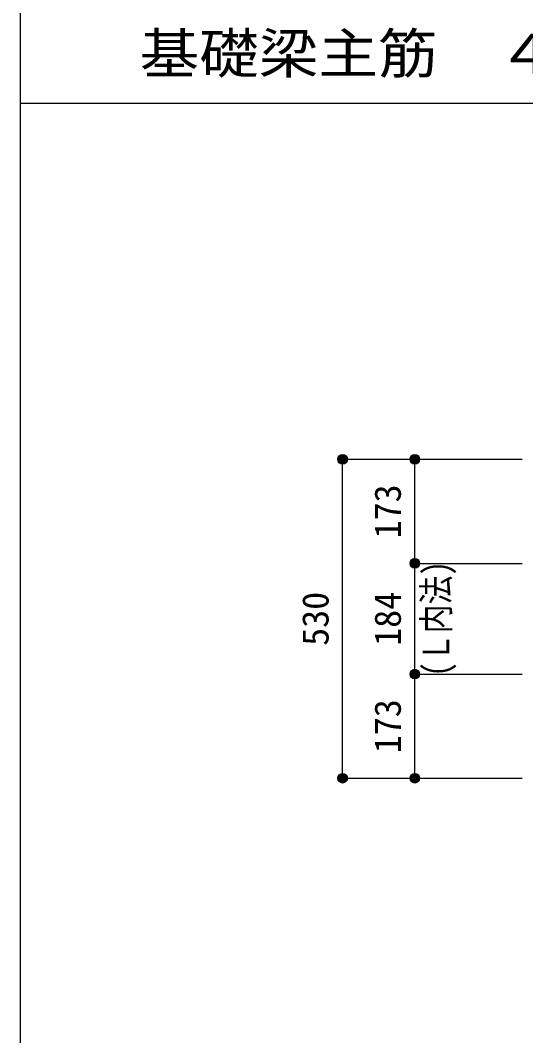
# Model space of a CAD drawing. Units: millimetres at full size, sheet at 1:20. Extents: x -3982 to 3969, y -2797 to 2801.
# Drawn here: x -3982 to -3143, y -1698 to -10 of the extents above; entities that cross this region are included whole.
import ezdxf
from ezdxf.enums import TextEntityAlignment as Align

# ---------------------------------------------------------------- set-up
doc = ezdxf.new("R2010")
doc.units = ezdxf.units.MM
doc.header["$LTSCALE"] = 20
doc.header["$PDMODE"] = 32
doc.header["$PDSIZE"] = 10
for name, color, linetype in [('6-7_文字', 7, 'Continuous'), ('6-D_寸法', 4, 'Continuous'), ('F-0_枠', 6, 'Continuous')]:
    doc.layers.add(name, color=color, linetype=linetype)
doc.styles.add('ＭＳ ゴシック', font='')
doc.styles.get('ＭＳ ゴシック').set_extended_font_data('MS Gothic')

msp = doc.modelspace()

# ---------------------------------------------------------------- linework, layer by layer
at = {"layer": '6-D_寸法'}
for p, q in [((-3446.89, -1269.67), (-3446.89, -739.67)), ((-3446.89, -739.67), (-3326.89, -739.67)), ((-3326.89, -912.67), (-3326.89, -739.67)), ((-3326.89, -739.67), (-3148.87, -739.67)), ((-3326.89, -1096.67), (-3326.89, -912.67)), ((-3326.89, -912.67), (-3148.87, -912.67)), ((-3326.89, -1096.67), (-3148.87, -1096.67)), ((-3446.89, -1269.67), (-3326.89, -1269.67)), ((-3326.89, -1269.67), (-3148.87, -1269.67)), ((-3326.89, -1269.67), (-3148.87, -1269.67)), ((-3326.89, -1269.67), (-3148.87, -1269.67))]:
    msp.add_line(p, q, dxfattribs=at)
for points in [[(-3446.89, -1269.67), (-3326.89, -1269.67), (-3326.89, -1096.67)], [(-3446.89, -1269.67), (-3326.89, -1269.67), (-3148.87, -1269.67)]]:
    msp.add_lwpolyline(points, dxfattribs=at)
for centre, radius in [((-3446.89, -739.67), 8), ((-3446.89, -739.67), 7.2), ((-3446.89, -739.67), 6.4), ((-3446.89, -739.67), 5.6), ((-3446.89, -739.67), 4.8), ((-3446.89, -739.67), 4), ((-3446.89, -739.67), 3.2), ((-3446.89, -739.67), 2.4), ((-3446.89, -739.67), 1.6), ((-3446.89, -739.67), 0.8), ((-3326.89, -739.67), 8), ((-3326.89, -739.67), 7.2), ((-3326.89, -739.67), 6.4), ((-3326.89, -739.67), 5.6), ((-3326.89, -739.67), 4.8), ((-3326.89, -739.67), 4), ((-3326.89, -739.67), 3.2), ((-3326.89, -739.67), 2.4), ((-3326.89, -739.67), 1.6), ((-3326.89, -739.67), 0.8), ((-3326.89, -912.67), 8), ((-3326.89, -912.67), 7.2), ((-3326.89, -912.67), 6.4), ((-3326.89, -912.67), 5.6), ((-3326.89, -912.67), 4.8), ((-3326.89, -912.67), 4), ((-3326.89, -912.67), 3.2), ((-3326.89, -912.67), 2.4), ((-3326.89, -912.67), 1.6), ((-3326.89, -912.67), 0.8), ((-3326.89, -1096.67), 8), ((-3326.89, -1096.67), 7.2), ((-3326.89, -1096.67), 6.4), ((-3326.89, -1096.67), 5.6), ((-3326.89, -1096.67), 4.8), ((-3326.89, -1096.67), 4), ((-3326.89, -1096.67), 3.2), ((-3326.89, -1096.67), 2.4), ((-3326.89, -1096.67), 1.6), ((-3326.89, -1096.67), 0.8), ((-3446.89, -1269.67), 8), ((-3446.89, -1269.67), 7.2), ((-3446.89, -1269.67), 6.4), ((-3446.89, -1269.67), 5.6), ((-3446.89, -1269.67), 4.8), ((-3326.89, -1269.67), 8), ((-3326.89, -1269.67), 7.2), ((-3326.89, -1269.67), 6.4), ((-3326.89, -1269.67), 5.6), ((-3326.89, -1269.67), 4.8), ((-3446.89, -1269.67), 4), ((-3446.89, -1269.67), 3.2), ((-3446.89, -1269.67), 2.4), ((-3446.89, -1269.67), 1.6), ((-3446.89, -1269.67), 0.8), ((-3326.89, -1269.67), 4), ((-3326.89, -1269.67), 3.2), ((-3326.89, -1269.67), 2.4), ((-3326.89, -1269.67), 1.6), ((-3326.89, -1269.67), 0.8)]:
    msp.add_circle(centre, radius, dxfattribs=at)
at = {"layer": '6-D_寸法', "color": 7}
for p in [(-3446.89, -739.67), (-3446.89, -739.67), (-3326.89, -739.67), (-3326.89, -739.67), (-3326.89, -912.67), (-3326.89, -912.67), (-3326.89, -1096.67), (-3326.89, -1096.67), (-3446.89, -1269.67), (-3446.89, -1269.67), (-3326.89, -1269.67), (-3326.89, -1269.67)]:
    msp.add_point(p, dxfattribs=at)
at = {"layer": 'F-0_枠'}
msp.add_line((-3981.92, 2800.77), (-3981.92, -2796.83), dxfattribs=at)
at = {"layer": 'F-0_枠', "color": 2}
msp.add_line((-3981.92, -148.03), (2482.4, -148.03), dxfattribs=at)

# ---------------------------------------------------------------- texts
at = {"layer": '6-7_文字', "color": 2, "style": 'ＭＳ ゴシック', "width": 1.1}
msp.add_text('\u3000\u3000基礎梁主筋\u3000４本タイプ', height=65.98, dxfattribs=at).set_placement((-3981.92, -118.03), align=Align.BOTTOM_LEFT)
at = {"layer": '6-D_寸法', "style": 'ＭＳ ゴシック'}
for s, p in [('173', (-3336.89, -871.17)), ('530', (-3456.89, -1049.67)), ('184', (-3336.89, -1049.67)), ('173', (-3336.89, -1228.17))]:
    msp.add_text(s, height=43.99, rotation=90, dxfattribs=at).set_placement(p, align=Align.BOTTOM_LEFT)
at = {"layer": '6-D_寸法', "style": 'ＭＳ ゴシック', "width": 0.8}
msp.add_text('(Ｌ内法)', height=43.99, rotation=90, dxfattribs=at).set_placement((-3256.41, -1100.77), align=Align.BOTTOM_LEFT)

doc.saveas('drawing.dxf')
